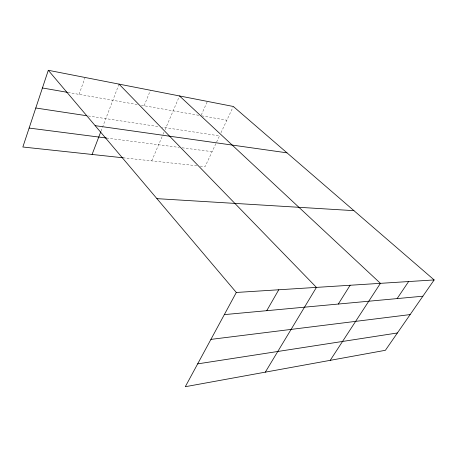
<?xml version="1.0" encoding="UTF-8"?>
<svg xmlns="http://www.w3.org/2000/svg" width="457" height="457" viewBox="0 0 457 457"><rect width="100%" height="100%" fill="white"/><g stroke="black" fill="none" stroke-linecap="round" stroke-linejoin="round"><path stroke-width="0.34" stroke-dasharray="2.29 1.71" d="M79.055 94.382L85.111 77.484M101.031 131.125L119.049 84.122M144.126 105.761L150.427 90.263M151.713 160.881L162.829 134.946M163.109 134.289L163.949 132.33M165.068 129.714L179.532 95.953M201.251 115.05L207.387 101.403M220.977 132.753L233.304 106.47M122.967 157.785L197.424 165.805M200.212 166.102L205.084 166.628L219.509 135.883L162.378 127.212M106.515 138.043L179.378 147.434M182.149 147.794L212.111 151.655M88.304 115.969L158.853 126.675M68.002 92.445L137.871 104.664M141.344 105.276L199.572 115.455M201.663 115.821L226.849 120.225"/><path stroke-width="0.69" d="M434.15 279.935L236.32 292.463L185.296 386.713L385.394 350.296L434.15 279.935L233.304 106.47L48.293 70.287L22.85 147.005L122.967 157.785M92.08 154.46L100.78 131.782M266.751 310.68L278.753 289.778M265.317 372.152L316.433 287.39L119.049 84.122M338.306 304.048L350.125 285.254M330.217 360.339L380.424 283.334L179.532 95.953M397.133 298.592L408.609 281.552M197.658 363.881L397.396 332.97M210.923 339.385L410.135 314.587M224.33 314.616L422.874 296.205M156.928 198.652L353.935 210.654M29.134 128.063L106.515 138.043M95.153 125.658L286.99 152.838M35.789 108.001L86.904 115.758M42.427 87.973L67.31 92.325M48.293 70.287L236.32 292.463"/></g></svg>
